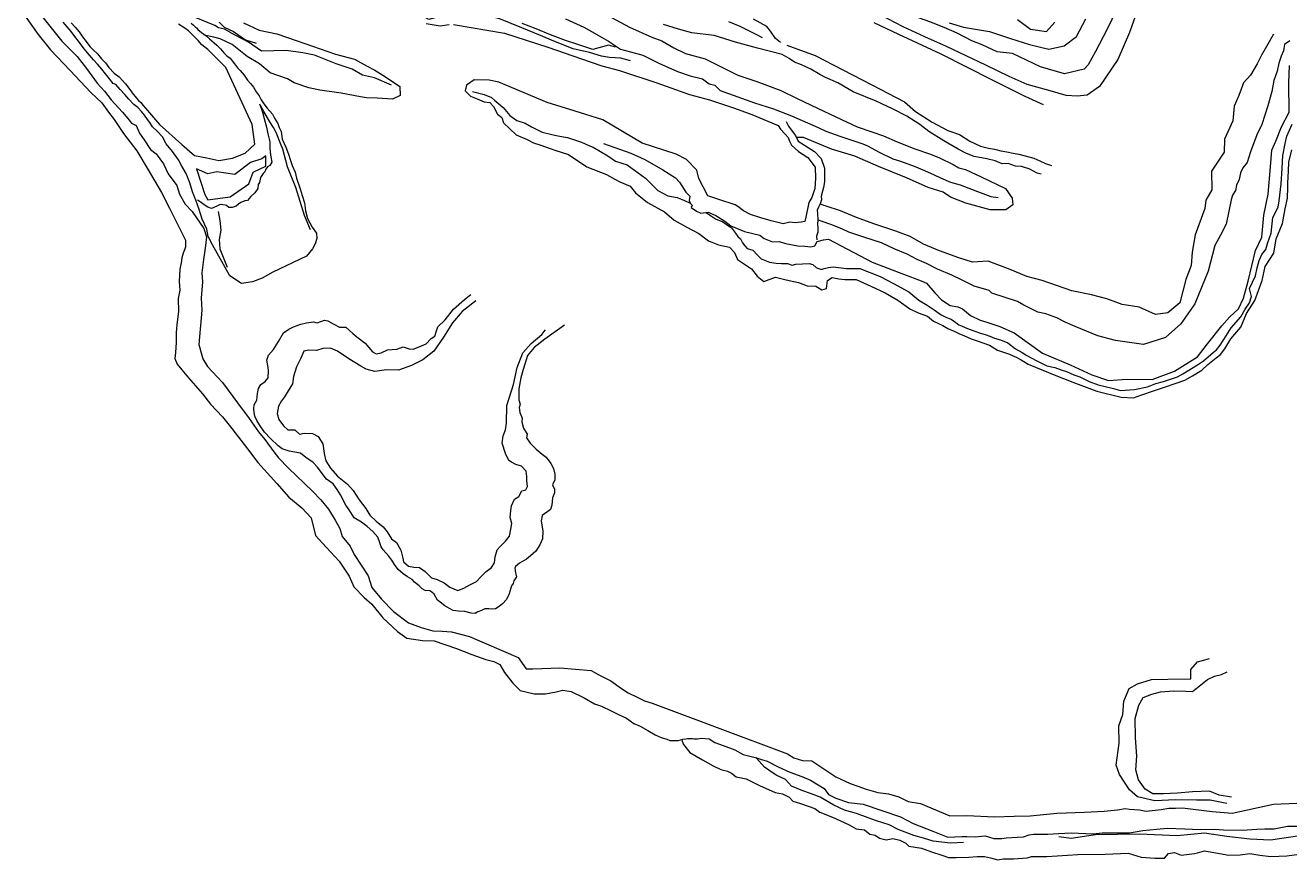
# Model space of a CAD drawing. Extents: x 73536 to 75854, y 478530 to 482386.
# Drawn here: x 74614 to 75274, y 481080 to 481516 of the extents above; entities that cross this region are included whole.
import ezdxf

# ---------------------------------------------------------------- set-up
doc = ezdxf.new("R2010")
doc.units = 0

msp = doc.modelspace()

# ---------------------------------------------------------------- linework, layer by layer
at = {"layer": 'TOPO_250913', "color": 30}
for points in [[(75202.882, 481568.003, 1687.671), (75197.958, 481559.261, 1687.235), (75193.184, 481543.402, 1686.644), (75188.459, 481533.987, 1686.311), (75185.502, 481528.111, 1686.122), (75180.93, 481518.562, 1685.935), (75178.459, 481513.19, 1685.643), (75172.498, 481501.927, 1686.078), (75168.735, 481494.957, 1686.125), (75166.556, 481492.796, 1685.932), (75156.266, 481490.259, 1685.86), (75143.84, 481493.977, 1685.232), (75129.211, 481500.87, 1685.754), (75121.184, 481501.805, 1687.078), (75113.35, 481505.422, 1686.624), (75108.035, 481507.579, 1686.531), (75100.279, 481511.528, 1686.514), (75093.473, 481514.46, 1686.903), (75086.08, 481517.404, 1687.037), (75080.7, 481519.374, 1687.176), (75076.396, 481521.171, 1687.198), (75069.151, 481524.18, 1687.168), (75064.263, 481525.367, 1687.399)], [(75209.533, 481565.579, 1698.713), (75205.267, 481552.092, 1699.441), (75203.264, 481544.856, 1699.836), (75197.993, 481532.072, 1699.557), (75194.2, 481523.231, 1699.39), (75190.239, 481511.932, 1700.225), (75184.066, 481497.729, 1699.482), (75174.656, 481483.756, 1700.128), (75168.069, 481479.22, 1699.967), (75162.931, 481478.683, 1700.161), (75157.24, 481479.033, 1700.174), (75148.775, 481481.506, 1700.482), (75136.872, 481484.798, 1698.538), (75127.463, 481488.956, 1697.875), (75115.313, 481494.807, 1696.1), (75105.025, 481499.723, 1695.252), (75094.738, 481504.638, 1694.201), (75083.538, 481509.629, 1692.742), (75072.196, 481514.827, 1692.402), (75060.119, 481521.083, 1691.214), (75049.422, 481527.436, 1690.904), (75041.199, 481532.253, 1690.029), (75026.82, 481539.201, 1689.066), (75017.255, 481544.107, 1688.339)], [(74929.958, 481497.029, 1721.608), (74924.88, 481498.55, 1721.409), (74918.91, 481498.897, 1722.413), (74914.748, 481499.451, 1722.683), (74908.589, 481501.469, 1723.871), (74900.103, 481503.277, 1724.79), (74890.726, 481507.053, 1725.913), (74882.145, 481510.619, 1726.839), (74873.254, 481514.253, 1727.976), (74862.144, 481518.795, 1729.171), (74849.609, 481522.496, 1730.671), (74841.506, 481523.821, 1731.613), (74837.793, 481523.38, 1732.951), (74831.199, 481520.296, 1733.087), (74824.706, 481518.62, 1733.694), (74819.585, 481521.463, 1734.595), (74815.044, 481525.208, 1734.581), (74811.466, 481527.891, 1734.94)], [(74614.225, 481520.356, 1738.621), (74620.873, 481510.81, 1739.654), (74627.407, 481502.742, 1739.074), (74637.626, 481492.042, 1738.844), (74648.35, 481480.593, 1738.389), (74654.151, 481475.23, 1738.458), (74657.694, 481470.394, 1738.517), (74660.554, 481466.513, 1738.938), (74665.493, 481459.121, 1739.62), (74672.459, 481450.16, 1740.35), (74678.319, 481440.218, 1740.12), (74685.349, 481428.36, 1740.381), (74689.491, 481420.171, 1740.191), (74697.141, 481404.971, 1740.492), (74697.719, 481403.519, 1740.269), (74697.817, 481400.146, 1740.179), (74697.267, 481398.516, 1740.372), (74696.653, 481396.777, 1740.339), (74695.878, 481394.269, 1740.14), (74695.481, 481391.813, 1739.971), (74694.853, 481388.499, 1740.074), (74694.514, 481382.036, 1739.423), (74694.789, 481377.557, 1739.585), (74694.015, 481373.043, 1739.933), (74694.121, 481366.351, 1739.848), (74693.28, 481359.505, 1739.859), (74692.897, 481355.167, 1739.7), (74692.97, 481350.189, 1739.226), (74692.627, 481345.023, 1738.997), (74692.286, 481341.906, 1739.235), (74693.485, 481338.902, 1738.819), (74695.857, 481335.938, 1739.163), (74699.415, 481331.746, 1739.365), (74702.954, 481327.6, 1739.473), (74706.724, 481323.341, 1739.545), (74710.921, 481318.071, 1739.793), (74717.021, 481311.335, 1740.077), (74721.912, 481305.299, 1739.666), (74730.107, 481294.797, 1740.45), (74735.513, 481287.609, 1740.173), (74745.523, 481276.637, 1740.584), (74751.622, 481269.496, 1740.779), (74758.399, 481264.012, 1741.195), (74763.397, 481258.672, 1740.824), (74765.553, 481249.455, 1741.86), (74771.102, 481243.415, 1741.889), (74778.04, 481236.177, 1742.169), (74783.203, 481228.242, 1742.247), (74785.545, 481222.749, 1742.645), (74791.008, 481217.1, 1742.233), (74795.018, 481213.666, 1741.62), (74800.736, 481206.557, 1741.631), (74808.313, 481199.431, 1742.405), (74813.256, 481195.961, 1743.34), (74821.406, 481194.81, 1743.75), (74827.562, 481194.537, 1743.263), (74839.159, 481190.589, 1744.558), (74847.189, 481187.483, 1744.388), (74854.39, 481184.886, 1744.096), (74858.642, 481183.836, 1744.338), (74861.69, 481182.273, 1744.685), (74864.244, 481178.073, 1745.341), (74868.569, 481172.53, 1745.056), (74872.44, 481168.712, 1744.62), (74879.654, 481166.975, 1744.712), (74885.537, 481166.951, 1745.174), (74891.143, 481167.983, 1745.797), (74894.625, 481168.873, 1746.196), (74899.002, 481168.236, 1745.991), (74905.701, 481164.869, 1745.819), (74911.222, 481161.784, 1746.026), (74914.741, 481160.446, 1746.123), (74919.831, 481158.083, 1746.26), (74923.649, 481156.244, 1746.118), (74927.864, 481154.235, 1746.447), (74931.597, 481151.494, 1746.628), (74934.961, 481150.075, 1746.627), (74939.043, 481147.782, 1746.822), (74942.856, 481145.508, 1746.834), (74945.969, 481144.239, 1747.102), (74948.922, 481143.364, 1747.18), (74950.516, 481142.678, 1747.807), (74952.42, 481142.533, 1747.39), (74954.785, 481142.62, 1746.968), (74957.219, 481143.265, 1747.344), (74958.858, 481143.49, 1746.882), (74959.63, 481143.684, 1745.993), (74961.092, 481143.558, 1745.452), (74962.209, 481143.592, 1744.855), (74963.219, 481143.393, 1744.523), (74964.897, 481143.45, 1744.369), (74966.987, 481143.775, 1743.446), (74970.938, 481143.409, 1742.929), (74973.904, 481141.485, 1743.381), (74978.198, 481140.049, 1742.923), (74984.307, 481137.773, 1743.169), (74988.634, 481135.219, 1742.468), (74995.617, 481133.64, 1742.63), (74998.191, 481132.702, 1742.988), (75001.149, 481131.873, 1743.313), (75007.009, 481128.8, 1743.403), (75012.99, 481126.033, 1743.711), (75019.263, 481123.742, 1743.737), (75023.863, 481121.866, 1744.008), (75030.981, 481117.611, 1744.479), (75033.296, 481114.382, 1744.464), (75037.094, 481112.548, 1744.448), (75043.699, 481110.34, 1744.422), (75051.25, 481109.355, 1744.393), (75070.692, 481102.864, 1744.315), (75077.461, 481099.295, 1744.285), (75087.692, 481095.364, 1744.244), (75095.545, 481092.151, 1744.211), (75102.792, 481092.464, 1743.833), (75105.38, 481092.533, 1744.652), (75109.78, 481092.433, 1744.532), (75114.98, 481092.833, 1744.391), (75119.432, 481091.568, 1744.265), (75123.629, 481091.404, 1744.492), (75125.98, 481091.833, 1744.419), (75131.68, 481092.133, 1744.247), (75134.904, 481092.409, 1744.368), (75137.88, 481093.333, 1744.554), (75140.152, 481093.674, 1744.78), (75147.548, 481093.832, 1744.399), (75153.18, 481094.033, 1744.612), (75159.88, 481094.433, 1744.855), (75171.28, 481093.933, 1745.059), (75175.941, 481094.494, 1745.098), (75185.161, 481094.428, 1745.261), (75190.259, 481094.5, 1744.798), (75197.163, 481095.692, 1745.234), (75204.439, 481096.28, 1745.143), (75209.83, 481096.956, 1745.343), (75219.096, 481096.56, 1745.631), (75227.087, 481096.215, 1745.594), (75234.688, 481096.421, 1745.885), (75239.341, 481096.009, 1745.462), (75248.928, 481095.883, 1745.958), (75256.605, 481096.324, 1745.665), (75260.908, 481096.501, 1745.661), (75265.61, 481096.531, 1745.712), (75272.68, 481097.964, 1744.667), (75279.38, 481097.864, 1745.837)], [(74622.852, 481520.434, 1730.703), (74633.307, 481507.303, 1730.876), (74641.287, 481499.423, 1730.666), (74646.102, 481493.025, 1730.337), (74651.74, 481485.5, 1730.588), (74655.586, 481481.223, 1730.774), (74659.085, 481476.673, 1730.837), (74664.966, 481470.368, 1730.873), (74667.747, 481467.019, 1730.767), (74669.713, 481464.563, 1730.634), (74672.082, 481463.351, 1730.525), (74673.866, 481459.399, 1730.55), (74676.254, 481455.91, 1730.595), (74679.513, 481450.821, 1730.644), (74682.496, 481448.642, 1730.681), (74686.407, 481443.335, 1730.869), (74688.755, 481438.182, 1730.659), (74693.214, 481432.131, 1730.745), (74694.72, 481427.573, 1730.876), (74697.539, 481422.25, 1730.538), (74701.336, 481418.477, 1730.354), (74707.371, 481409.668, 1729.474), (74708.693, 481405.333, 1729.399), (74708.028, 481399.353, 1729.481), (74707.226, 481393.386, 1729.082), (74706.241, 481386.584, 1728.944), (74706.646, 481381.902, 1728.793), (74705.988, 481373.284, 1728.857), (74706.398, 481367.128, 1728.902), (74704.757, 481349.07, 1729.035), (74706.809, 481341.682, 1729.092), (74709.271, 481337.578, 1729.127), (74717.069, 481329.37, 1729.21), (74724.866, 481318.699, 1729.308), (74730.981, 481310.475, 1728.776), (74735.86, 481303.555, 1728.929), (74739.202, 481299.649, 1729.31), (74743.908, 481293.075, 1729.155), (74746.226, 481290.006, 1729.073), (74751.513, 481284.72, 1729.207), (74764.1, 481272.558, 1729.351), (74768.461, 481268.144, 1729.095), (74772.354, 481263.237, 1728.719), (74775.844, 481257.559, 1728.655), (74778.267, 481253.131, 1728.666), (74779.544, 481248.913, 1728.831), (74783.663, 481243.98, 1728.782), (74785.747, 481239.528, 1728.712), (74793.123, 481228.544, 1729.257), (74795.014, 481222.406, 1729.819), (74800.063, 481216.316, 1730.406), (74806.359, 481209.825, 1730.763), (74814.133, 481204.049, 1730.297), (74820.691, 481201.518, 1730.442), (74826.789, 481199.716, 1730.781), (74831.613, 481199.562, 1730.596), (74836.574, 481199.346, 1729.819), (74845.941, 481196.846, 1728.862), (74871.388, 481185.86, 1729.103), (74875.555, 481180.042, 1728.949), (74878.989, 481179.944, 1729.208), (74893.097, 481180.575, 1729.685), (74909.386, 481179.07, 1729.533), (74913.383, 481176.821, 1729.761), (74919.687, 481173.749, 1730.013), (74925.167, 481169.769, 1729.486), (74928.786, 481167.376, 1729.666), (74933.324, 481165.258, 1729.526), (74937.18, 481163.257, 1729.731), (74941.15, 481162.059, 1729.924), (75011.813, 481135.715, 1730.277), (75015.138, 481133.613, 1730.477), (75019.703, 481132.245, 1730.163), (75024.529, 481132.029, 1730.129), (75037.105, 481123.577, 1730.525), (75044.581, 481120.226, 1730.608), (75048.571, 481118.825, 1730.713), (75052.9, 481117.272, 1730.549), (75058.983, 481115.54, 1730.435), (75064.522, 481114.786, 1730.135), (75069.832, 481113.282, 1730.137), (75074.712, 481110.733, 1730.492), (75081.181, 481109.777, 1731.368), (75096.492, 481103.364, 1730.759), (75105.392, 481103.564, 1730.809), (75119.792, 481102.764, 1730.89), (75130.011, 481103.212, 1731.108), (75138.439, 481103.363, 1731.248), (75152.363, 481104.747, 1731.45), (75166.691, 481105.154, 1731.508), (75176.974, 481105.767, 1731.585), (75183.899, 481106.414, 1731.541), (75187.955, 481107.072, 1731.417), (75190.269, 481106.728, 1731.508), (75195.387, 481106.437, 1731.51), (75198.841, 481105.706, 1731.643), (75206.784, 481106.673, 1731.372), (75210.825, 481107.284, 1731.523), (75214.187, 481107.372, 1731.461), (75217.953, 481107.438, 1731.681), (75233.277, 481105.526, 1731.673), (75243.841, 481104.616, 1731.731), (75265.381, 481109.31, 1731.23), (75277.581, 481109.889, 1732.121)], [(74700.711, 481516.681, 1731.005), (74701.906, 481515.608, 1731.248), (74702.993, 481514.641, 1731.316), (74703.507, 481514.248, 1731.483), (74704.159, 481513.394, 1731.44), (74706.108, 481511.887, 1731.168), (74708.53, 481510.191, 1731.144), (74710.384, 481508.599, 1731.046), (74712.679, 481506.507, 1730.691), (74714.166, 481505.177, 1730.599), (74716.129, 481503.276, 1730.531), (74717.83, 481501.297, 1730.534), (74719.436, 481499.777, 1730.36), (74721.051, 481498.506, 1730.36), (74722.096, 481497.033, 1730.205), (74723.41, 481495.51, 1730.09), (74724.894, 481493.428, 1729.729), (74726.328, 481491.966, 1729.871), (74728.38, 481489.536, 1729.633), (74730.215, 481487.069, 1729.49), (74731.712, 481485.242, 1729.317), (74733.306, 481483.295, 1729.379), (74734.579, 481480.966, 1729.446), (74736.162, 481478.895, 1729.359), (74737.25, 481476.699, 1729.183), (74738.586, 481474.713, 1729.313), (74740.328, 481472.434, 1729.441), (74741.868, 481470.762, 1729.623), (74743.154, 481469.276, 1729.934), (74744.248, 481467.096, 1730.1), (74745.893, 481464.465, 1730.069), (74746.674, 481462.314, 1729.775), (74747.779, 481460.304, 1729.822), (74748.286, 481456.271, 1729.948), (74750.053, 481452.044, 1729.737), (74751.466, 481448.483, 1729.752), (74752.54, 481445.044, 1729.824), (74753.523, 481442.513, 1729.96), (74755.006, 481438.966, 1730.135), (74755.656, 481435.943, 1729.936), (74757.537, 481430.4, 1729.492), (74758.651, 481426.917, 1729.797), (74759.824, 481422.949, 1729.883), (74760.459, 481418.791, 1730.039), (74761.386, 481414.888, 1730.29), (74763.869, 481410.383, 1729.672), (74766.165, 481407.212, 1729.977), (74766.262, 481404.478, 1729.81), (74765.425, 481401.642, 1729.812), (74764.008, 481399.018, 1730.242), (74760.997, 481395.137, 1730.197), (74743.308, 481386.833, 1729.525), (74737.841, 481383.817, 1729.036), (74732.683, 481381.848, 1729.564), (74727.058, 481381.031, 1729.264), (74720.941, 481384.947, 1729.244), (74711.827, 481401.198, 1729.841), (74709.7, 481405.44, 1730.103), (74708.846, 481409.258, 1729.618), (74706.434, 481414.557, 1729.846), (74704.906, 481419.488, 1729.654), (74703.223, 481424.48, 1729.802), (74701.447, 481428.686, 1730.519), (74700.097, 481433.461, 1730.291), (74698.213, 481438.309, 1730.206), (74695.957, 481442.213, 1730.408), (74694.071, 481445.395, 1730.317), (74690.957, 481449.856, 1730.396), (74687.647, 481453.764, 1730.368), (74685.813, 481457.489, 1730.609), (74683.013, 481460.336, 1730.756), (74680.563, 481462.737, 1731.082), (74679.186, 481464.86, 1730.826), (74678.06, 481466.507, 1730.44), (74676.373, 481468.753, 1730.387), (74674.886, 481470.734, 1730.453), (74672.954, 481472.705, 1730.252), (74670.835, 481474.329, 1730.396), (74668.317, 481477.09, 1730.529), (74666.158, 481479.565, 1730.408), (74663.716, 481482.215, 1730.523), (74661.403, 481484.758, 1730.422), (74660.031, 481485.312, 1730.295), (74660.031, 481485.312, 1730.295), (74658.171, 481487.687, 1730.312), (74656.112, 481490.246, 1730.282), (74654.068, 481492.809, 1730.293), (74651.947, 481495.269, 1730.287), (74649.746, 481497.637, 1730.323), (74647.799, 481499.989, 1730.326), (74645.867, 481502.353, 1730.424), (74643.887, 481504.819, 1730.406), (74641.976, 481507.292, 1730.383), (74640.083, 481509.751, 1730.339), (74638.123, 481512.371, 1730.303), (74636.008, 481514.859, 1730.291), (74633.932, 481517.249, 1730.291)], [(74638.091, 481516.863, 1728.955), (74640.185, 481514.636, 1728.551), (74642.329, 481512.238, 1728.479), (74643.989, 481509.68, 1728.232), (74645.907, 481507.152, 1728.02), (74647.926, 481504.589, 1727.829), (74649.702, 481502.82, 1727.62), (74651.945, 481500.722, 1727.282), (74653.946, 481498.101, 1726.93), (74656.007, 481495.982, 1726.571), (74657.827, 481493.554, 1726.166), (74660.645, 481490.656, 1725.729), (74663.16, 481488.708, 1725.515), (74666.501, 481485.107, 1724.97), (74668.726, 481482.123, 1724.711), (74670.506, 481479.746, 1724.464), (74673.243, 481476.4, 1723.812), (74674.46, 481475.354, 1723.659), (74675.8, 481473.842, 1723.469), (74677.015, 481472.42, 1723.343), (74684.212, 481463.819, 1722.325), (74695.938, 481453.421, 1720.902), (74702.575, 481447.669, 1720.105), (74708.99, 481446.563, 1719.514), (74715.146, 481445.125, 1718.94), (74722.264, 481446.342, 1719.003), (74728.901, 481448.996, 1719.065), (74734.019, 481453.584, 1719.125), (74732.616, 481463.914, 1719.324), (74718.78, 481493.662, 1723.224), (74716.587, 481495.926, 1723.392), (74714.483, 481497.976, 1723.575), (74712.392, 481500.124, 1723.843), (74709.366, 481502.998, 1724.164), (74706.401, 481505.364, 1724.337), (74704.347, 481507.752, 1724.426), (74701.727, 481510.328, 1724.743), (74699.368, 481512.653, 1725.194), (74697.385, 481514.08, 1725.418), (74694.124, 481516.199, 1725.822)], [(74805.178, 481484.457, 1735.44), (74796.377, 481488.157, 1736.452), (74790.178, 481489.557, 1736.715), (74784.678, 481492.757, 1738.257), (74776.474, 481495.537, 1738.572), (74765.041, 481500.037, 1740.626), (74758.941, 481501.237, 1741.309), (74750.241, 481502.537, 1742.865), (74737.488, 481502.113, 1743.781), (74730.616, 481506.747, 1743.334), (74723.291, 481510.642, 1743.283), (74718.068, 481513.515, 1743.546), (74715.003, 481514.349, 1743.375), (74713.131, 481515.58, 1742.758), (74702.441, 481519.846, 1742.383)], [(74715.302, 481517.26, 1743.623), (74717.909, 481514.576, 1744.033), (74722.814, 481512.366, 1743.589), (74729.082, 481508.003, 1743.937), (74734.599, 481506.323, 1743.877)], [(74728.095, 481516.841, 1740.189), (74736.287, 481513.017, 1739.452), (74745.471, 481511.203, 1738.792), (74756.08, 481507.447, 1737.917), (74776.099, 481500.555, 1736.236), (74785.994, 481498.037, 1734.984), (74792.544, 481494.331, 1734.552), (74796.596, 481492.132, 1734.338), (74802.163, 481488.726, 1733.405), (74809.66, 481483.688, 1732.564)], [(74823.313, 481516.588, 1731.486), (74830.646, 481515.365, 1730.451), (74835.29, 481516.002, 1730.104)], [(74837.555, 481516.033, 1729.903), (74864.233, 481511.559, 1727.42), (74886.738, 481504.138, 1725.391), (74904.419, 481498.069, 1723.154), (74915.055, 481494.559, 1722.006), (74924.194, 481491.963, 1721.05), (74943.585, 481485.667, 1719.522), (74960.621, 481479.486, 1717.881), (74971.054, 481476.706, 1716.843), (74984.246, 481472.433, 1715.411), (74993.272, 481469.112, 1714.184), (75001.516, 481465.68, 1713.043), (75006.94, 481463.278, 1713.098), (75008.251, 481461.444, 1713.107), (75010.662, 481458.773, 1713.625), (75012.103, 481457.105, 1713.712), (75012.872, 481455.241, 1713.648), (75013.893, 481453.147, 1713.673), (75017.566, 481449.837, 1713.694), (75022.447, 481446.654, 1713.719), (75026.266, 481441.561, 1713.746), (75026.474, 481435.862, 1713.771), (75026.011, 481430.474, 1713.74), (75024.562, 481425.865, 1713.568), (75022.878, 481423.181, 1713.515), (75021.465, 481415.54, 1713.886), (75020.823, 481413.348, 1713.716), (75018.909, 481412.978, 1713.802), (75015.879, 481412.651, 1713.878), (75013.063, 481412.904, 1713.993), (75009.5, 481412.091, 1714.049), (75003.386, 481413.578, 1714.145), (74997.932, 481415.231, 1714.233), (74992.478, 481416.883, 1714.32), (74988.842, 481418.866, 1714.383), (74985.975, 481421.079, 1714.439), (74984.586, 481422.057, 1714.426), (74976.012, 481424.738, 1715.01), (74970.311, 481426.594, 1715.399), (74967.792, 481431.368, 1715.75), (74965.538, 481435.743, 1716.07), (74964.609, 481440.119, 1716.361), (74959.173, 481445.687, 1716.867), (74953.702, 481448.416, 1717.264), (74935.952, 481454.104, 1719.004), (74915.553, 481466.308, 1722.436), (74901.111, 481470.814, 1723.391), (74886.425, 481475.303, 1724.863), (74861.274, 481485.92, 1727.299), (74856.235, 481486.982, 1728.074), (74848.404, 481487.152, 1729.34), (74844.318, 481484.428, 1730.117), (74843.649, 481481.43, 1730.35)], [(74922.099, 481504.207, 1722.237), (74918.525, 481505.289, 1723.299), (74910.28, 481502.968, 1722.596), (74902.407, 481505.545, 1723.723), (74896.065, 481507.692, 1725.153), (74888.208, 481510.559, 1725.368), (74880.672, 481513.724, 1726.172), (74873.482, 481516.547, 1727.011)], [(74896.028, 481518.929, 1716.281), (74905.534, 481514.663, 1715.934), (74913.633, 481510.063, 1716.907), (74918.434, 481507.363, 1718.505), (74924.701, 481503.13, 1720.485), (74929.934, 481501.863, 1720.325), (74936.434, 481499.963, 1720.165), (74944.706, 481495.89, 1719.501), (74954.434, 481491.563, 1719.551), (74961.139, 481489.275, 1719.583), (74967.434, 481487.663, 1718.989), (74970.881, 481485.031, 1718.509), (74973.934, 481484.363, 1717.93), (74976.72, 481481.557, 1716.927), (74994.698, 481475.241, 1714.535), (75004.549, 481472.001, 1712.948), (75013.939, 481468.358, 1712.112), (75027.84, 481462.358, 1710.694), (75031.797, 481460.371, 1710.16), (75039.197, 481457.871, 1708.839), (75047.397, 481454.971, 1708.11), (75051.198, 481453.849, 1708.048), (75053.584, 481452.798, 1707.628), (75059.565, 481449.446, 1707.566), (75066.825, 481445.903, 1707.375), (75070.732, 481444.765, 1706.764), (75077.911, 481442.126, 1705.941), (75083.238, 481439.896, 1705.771), (75088.356, 481437.561, 1705.468), (75091.597, 481435.98, 1705.04), (75096.933, 481433.833, 1704.999), (75101.845, 481432.442, 1704.639), (75111.025, 481429.02, 1704.118), (75117.887, 481426.306, 1703.759), (75121.739, 481425.751, 1703.412)], [(74919.934, 481519.663, 1700.292), (74929.434, 481514.563, 1700.349), (74940.975, 481509.481, 1700.384), (74946.19, 481507.599, 1700.007), (74952.492, 481503.891, 1700.003), (74958.679, 481500.92, 1700.81), (74968.814, 481498.171, 1700.601), (74977.211, 481494.037, 1700.769), (74985.86, 481489.577, 1700.884), (74995.833, 481486.259, 1699.789), (75008.333, 481481.559, 1699.626), (75016.833, 481477.459, 1699.449), (75027.534, 481472.359, 1699.202), (75037.034, 481467.859, 1699.112), (75048.108, 481462.706, 1699.134), (75056.316, 481459.937, 1699.399), (75061.875, 481457.898, 1699.119), (75068.99, 481454.752, 1699.418), (75078.296, 481451.262, 1699.493), (75086.429, 481448.396, 1699.155), (75091.182, 481446.516, 1699.108), (75098.331, 481443.054, 1699.495), (75101.194, 481441.31, 1699.584), (75104.623, 481440.396, 1699.357), (75112.91, 481436.63, 1699.45), (75125.467, 481430.437, 1700.017), (75129.044, 481425.399, 1700.36), (75129.323, 481421.905, 1700.506), (75125.787, 481419.409, 1700.959), (75117.565, 481419.307, 1701.428), (75104.783, 481422.822, 1702.18), (75096.785, 481425.934, 1702.841), (75093.098, 481428.614, 1703.249), (75085.196, 481431.078, 1703.963), (75073.92, 481436.113, 1705.035), (75059.291, 481441.998, 1706.753), (75046.951, 481447.28, 1708.179), (75034.753, 481451.003, 1709.371), (75020.124, 481457.099, 1711.16), (75016.446, 481457.102, 1712.33)], [(75144.152, 481437.919, 1702.856), (75142.04, 481438.544, 1702.748), (75138.24, 481440.544, 1702.057), (75133.94, 481442.044, 1701.303), (75130.84, 481442.144, 1701.36), (75126.893, 481443.475, 1701.235), (75123.74, 481443.344, 1700.996), (75120.24, 481444.844, 1701.082), (75115.739, 481445.929, 1700.483), (75109.147, 481447.143, 1699.936), (75105.24, 481448.744, 1699.791), (75100.94, 481451.044, 1699.358), (75093.44, 481455.444, 1699.767), (75085.54, 481460.144, 1699.83), (75080.84, 481463.944, 1699.872), (75074.14, 481468.244, 1699.927), (75066.54, 481472.044, 1699.986), (75058.14, 481476.044, 1700.05), (75046.013, 481480.853, 1698.963), (75038.007, 481485.647, 1698.915), (75031.568, 481488.405, 1698.633), (75028.684, 481490.004, 1699.203), (75024.061, 481492.699, 1699.515), (75019.068, 481495.079, 1699.732), (75015.474, 481496.474, 1699.471), (75012.62, 481498.335, 1699.804), (75009.07, 481500.377, 1700.498), (74996.213, 481503.604, 1699.177), (74984.688, 481506.846, 1698.883), (74973.513, 481510.244, 1699.457), (74961.913, 481511.715, 1700.309), (74955.036, 481513.638, 1700.36), (74947.177, 481516.032, 1700.398)], [(74998.846, 481509.16, 1689.134), (74995.546, 481510.86, 1688.661), (74991.046, 481513.16, 1688.041), (74987.146, 481514.96, 1687.455), (74981.247, 481517.36, 1687.382)], [(75008.239, 481506.592, 1688.076), (75005.628, 481508.686, 1687.963), (75002.914, 481512.565, 1687.871), (75001.033, 481515.07, 1687.443), (74994.01, 481518.738, 1686.748)], [(75056.948, 481517.06, 1689.609), (75069.647, 481511.05, 1691.082), (75091.787, 481500.775, 1693.312), (75118.674, 481487.106, 1696.084), (75135.7, 481478.593, 1698.059), (75145.264, 481474.297, 1699.219)], [(75096.225, 481516.84, 1686.109), (75103.674, 481514.675, 1685.704), (75117.214, 481512.401, 1686.292), (75128.1, 481508.816, 1685.846), (75138.105, 481505.628, 1685.271), (75148.131, 481503.154, 1683.802), (75156.158, 481504.9, 1684.85), (75162.655, 481509.831, 1685.437), (75167.449, 481518.989, 1685.468)], [(75131.863, 481518.565, 1670.718), (75138.644, 481513.672, 1671.786), (75146.903, 481512.33, 1671.362), (75151.282, 481517.269, 1670.755)], [(74809.66, 481483.688, 1732.564), (74809.863, 481479.023, 1731.831), (74805.708, 481477.032, 1731.647), (74797.742, 481477.558, 1730.682), (74792.202, 481477.844, 1730.553), (74789.078, 481478.357, 1729.569), (74779.078, 481480.257, 1729.403), (74767.937, 481481.822, 1729.56), (74762.192, 481483.042, 1729.268), (74754.529, 481485.599, 1729.187), (74750.976, 481487.644, 1729.27), (74741.942, 481490.85, 1729.631), (74736.463, 481495.443, 1729.749), (74729.956, 481499.382, 1730.075), (74722.196, 481505.593, 1730.548), (74715.925, 481508.507, 1730.667), (74712.616, 481509.445, 1730.845), (74708.333, 481510.302, 1730.948)], [(75273.907, 481507.489, 1712.572), (75271.017, 481505.673, 1713.365), (75270.814, 481503.532, 1715.228), (75270.538, 481502.25, 1717.395), (75269.291, 481499.536, 1718.985), (75268.101, 481495.917, 1719.821), (75267.305, 481491.693, 1719.855), (75265.484, 481486.899, 1717.05), (75264.539, 481481.069, 1715.798), (75262.426, 481473.599, 1716.317), (75259.238, 481463.794, 1716.62), (75256.65, 481458.414, 1717.499), (75253.318, 481449.634, 1716.247), (75251.579, 481444.008, 1715.72), (75249.311, 481441.278, 1715.98), (75248.111, 481438.678, 1715.99), (75247.411, 481435.178, 1715.975), (75246.111, 481432.178, 1716.183), (75245.45, 481429.417, 1716.042), (75244.011, 481427.078, 1715.825), (75243.245, 481424.592, 1715.71), (75240.705, 481411.983, 1715.716), (75237.645, 481406.092, 1715.718), (75234.788, 481400.83, 1715.721), (75231.188, 481387.33, 1715.833), (75224.388, 481370.43, 1715.96), (75217.088, 481359.93, 1715.684), (75208.988, 481352.83, 1715.676), (75197.512, 481349.15, 1716.2), (75182.936, 481351.307, 1716.152), (75173.661, 481353.604, 1716.321), (75161.975, 481358.463, 1716.522), (75156.606, 481360.742, 1716.489), (75152.239, 481363.048, 1712.907), (75146.539, 481365.148, 1716.211), (75142.439, 481365.948, 1716.183), (75135.094, 481369.7, 1715.596), (75131.739, 481371.548, 1715.635), (75118.332, 481375.856, 1715.528), (75116.953, 481377.313, 1714.553), (75109.242, 481379.5, 1715.746), (75102.969, 481382.75, 1715.328), (75097.477, 481385.219, 1715.67), (75090.094, 481388.344, 1715.91), (75084.297, 481391.438, 1715.705), (75079.427, 481393.438, 1715.935), (75074.188, 481396.28, 1715.845), (75067.388, 481398.98, 1715.75), (75060.877, 481402.165, 1715.724), (75051.686, 481405.162, 1716.266), (75043.896, 481407.794, 1716.948), (75040.496, 481409.258, 1716.934), (75034.905, 481411.493, 1716.945), (75029.418, 481413.391, 1716.933), (75027.591, 481414.083, 1716.905)], [(75265.399, 481511, 1700.104), (75261.702, 481504.536, 1700.014), (75259.046, 481500.011, 1699.845), (75256.805, 481495.463, 1700.444), (75253.28, 481489.689, 1700.337), (75249.643, 481485.563, 1700.523), (75247.22, 481479.034, 1700.727), (75244.776, 481473.487, 1700.646), (75244.161, 481465.733, 1701.033), (75239.8, 481456.249, 1700.183), (75239.651, 481449.415, 1700.384), (75233.059, 481439.528, 1701.051), (75233.128, 481429.883, 1700.351), (75230.111, 481424.378, 1700.248), (75229.545, 481419.992, 1700.908), (75224.52, 481406.399, 1700.403), (75222.89, 481397.326, 1700.187), (75222.343, 481390.319, 1701.735), (75219.621, 481382.987, 1702.839), (75216.486, 481370.82, 1702.034), (75210.167, 481365.632, 1701.653), (75203.764, 481364.705, 1701.696), (75195.337, 481368.619, 1701.157), (75186.428, 481369.99, 1700.789), (75178.443, 481373.03, 1700.637), (75170.387, 481374.967, 1700.61), (75160.113, 481377.188, 1701.113), (75144.73, 481382.549, 1701.114), (75136.685, 481384.528, 1701.243), (75127.91, 481388.266, 1701.961), (75116.567, 481392.649, 1702.843), (75108.408, 481392.06, 1702.192), (75101.255, 481394.398, 1702.809), (75091.13, 481398.074, 1703.044), (75082.711, 481401.412, 1703.661), (75075.766, 481405.383, 1704.009), (75068.296, 481408.289, 1705.402), (75056.928, 481412.131, 1706.63), (75047.871, 481415.401, 1707.44), (75039.517, 481418.795, 1708.316), (75031.919, 481421.341, 1708.841), (75028.818, 481422.406, 1709.11)], [(75011.453, 481505.246, 1688.142), (75026.247, 481499.896, 1688.1), (75045.745, 481489.756, 1689.787), (75055.884, 481484.591, 1690.766), (75072.879, 481475.64, 1692.693), (75078.677, 481470.683, 1693.579), (75087.257, 481465.067, 1694.501), (75095.414, 481460.77, 1695.248), (75101.553, 481458.578, 1695.945), (75106.939, 481455.189, 1696.977), (75112.44, 481452.544, 1697.16), (75116.766, 481451.49, 1697.749), (75119.784, 481450.979, 1698.19), (75123.16, 481450.213, 1698.573), (75126.203, 481449.639, 1698.923), (75129.552, 481449.011, 1699.299), (75132.487, 481448.332, 1699.531), (75135.887, 481447.472, 1699.634), (75140.3, 481446.253, 1699.771), (75143.372, 481444.964, 1699.789), (75146.433, 481443.533, 1699.759), (75149.505, 481442.538, 1699.813)], [(74915.907, 481453.915, 1729.488), (74930.076, 481448.898, 1730.119), (74937.409, 481445.565, 1730.747), (74946.806, 481440.193, 1730.666), (74953.476, 481436.072, 1730.487), (74955.447, 481433.76, 1730.063), (74958.722, 481428.592, 1729.11), (74960.808, 481426.44, 1729.773), (74960.461, 481424.17, 1729.477), (74961.076, 481422.783, 1729.393), (74962.069, 481421.764, 1729.242), (74961.664, 481420.547, 1728.278), (74964.365, 481418.655, 1727.113), (74966.646, 481417.642, 1726.709), (74970.363, 481418.147, 1726.565), (74974.432, 481416.457, 1725.638), (74979.206, 481413.547, 1725.483), (74982.198, 481411.073, 1725.731), (74989.375, 481408.028, 1725.39), (74997.483, 481406.219, 1725.748), (74999.615, 481404.39, 1725.489), (75004.004, 481402.641, 1726.864), (75007.499, 481402.888, 1726.454), (75010.773, 481401.809, 1726.367), (75017.292, 481400.647, 1727.619), (75020.917, 481400.372, 1727.775), (75024.005, 481400.049, 1728.721), (75026.164, 481400.549, 1729.443), (75027.388, 481402.851, 1729.517), (75030.68, 481403.703, 1729.403), (75033.133, 481404.095, 1729.728), (75055.92, 481392.158, 1730.036), (75072.416, 481385.843, 1730.065), (75081.633, 481382.313, 1729.807), (75084.264, 481381.1, 1729.468), (75088.664, 481376, 1729.419), (75092.164, 481372.5, 1729.821), (75096.686, 481369.422, 1729.801), (75100.664, 481368.7, 1729.226), (75103.064, 481367.7, 1730.059), (75107.234, 481364.33, 1729.987), (75112.268, 481361.792, 1729.7), (75115.864, 481360.8, 1729.891), (75122.647, 481358.508, 1730.149), (75130.012, 481355.137, 1731.394), (75144.832, 481344.61, 1731.546), (75159.33, 481338.516, 1733.148), (75170.539, 481333.237, 1732.742), (75179.214, 481330.434, 1733.137), (75188.797, 481330.991, 1734.448), (75202.06, 481330.928, 1735.678), (75213.784, 481335.215, 1732.514), (75225.717, 481342.641, 1731.715), (75230.98, 481349.471, 1731.559), (75238.365, 481358.907, 1731.413), (75242.394, 481363.411, 1732.071), (75247.116, 481367.761, 1730.607), (75249.683, 481373.237, 1730.768), (75252.174, 481382.25, 1730.944), (75256.046, 481398.08, 1731.979), (75259.346, 481405.077, 1731.161), (75260.33, 481416.661, 1731.376), (75262.48, 481427.536, 1729.563), (75263.708, 481441.783, 1730.637), (75264.492, 481450.526, 1731.622), (75266.563, 481455.262, 1731.855), (75269.591, 481462.588, 1731.794), (75273.595, 481470.392, 1730.456), (75273.401, 481485.387, 1731.774), (75273.639, 481494.639, 1728.149)], [(74843.649, 481481.43, 1730.35), (74846.48, 481478.586, 1730.292), (74849.89, 481477.194, 1730.257), (74853.681, 481475.686, 1730.124), (74856.514, 481475.419, 1730.258), (74858.516, 481473.209, 1730.111), (74860.623, 481469.206, 1730.04), (74862.783, 481467.518, 1730.061), (74863.638, 481464.82, 1730.562), (74870.319, 481458.548, 1729.811), (74876.072, 481456.004, 1730.069), (74879.409, 481454.278, 1730.218), (74883.241, 481453.043, 1730.284), (74890.403, 481450.539, 1730.376), (74897.618, 481448.213, 1730.562), (74907.143, 481441.884, 1730.785), (74917.357, 481437.855, 1731.119), (74921.703, 481435.382, 1730.994), (74924.318, 481434.05, 1730.993), (74929.813, 481431.772, 1730.914), (74932.58, 481428.269, 1731.072), (74938.869, 481423.214, 1730.9), (74947.653, 481418.307, 1731.635), (74952.795, 481413.999, 1731.604), (74959.286, 481410.278, 1731.466), (74965.649, 481407.002, 1731.258), (74970.575, 481403.188, 1731.447), (74975.839, 481401.113, 1730.979), (74981.607, 481399.957, 1731.176), (74984.13, 481397.083, 1731.331), (74985.725, 481393.415, 1731.123), (74992.981, 481388.574, 1730.608), (74996.012, 481384.8, 1729.999), (74999.441, 481381.929, 1729.676), (75005.648, 481384.175, 1729.519), (75011.193, 481382.817, 1729.545), (75017.509, 481381.487, 1729.688), (75022.167, 481379.808, 1729.913), (75026.632, 481379.567, 1730.173), (75029.661, 481377.612, 1730.426), (75032.207, 481378.311, 1730.051), (75032.732, 481382.554, 1730.203), (75035.128, 481384.083, 1730.156), (75038.624, 481383.317, 1730.369), (75041.675, 481383.06, 1730.614), (75047.61, 481383.111, 1730.589), (75055.244, 481379.503, 1730.489), (75062.69, 481376.09, 1730.63), (75069.445, 481372.214, 1730.895), (75075.64, 481367.721, 1731.571), (75080.027, 481365.695, 1731.483), (75084.918, 481363.926, 1731.602), (75088.059, 481361.382, 1731.622), (75090.622, 481360.114, 1731.696), (75092.878, 481359.082, 1731.772), (75095.486, 481357.412, 1731.838), (75098.782, 481356.094, 1731.942), (75101.159, 481354.947, 1731.948), (75104.228, 481353.736, 1732.019), (75107.687, 481352.057, 1732), (75110.795, 481351.114, 1731.967), (75117.136, 481348.854, 1731.912), (75121.343, 481346.26, 1732.062), (75127.675, 481344.083, 1732.005), (75131.443, 481342.427, 1731.963), (75133.744, 481341.144, 1731.852), (75137.36, 481338.917, 1731.872), (75141.245, 481337.253, 1732.003), (75150.869, 481333.309, 1732.397), (75160.679, 481329.41, 1732.417), (75173.124, 481324.826, 1732.929), (75185.835, 481321.662, 1733.017), (75192.313, 481321.349, 1732.986), (75196.081, 481322.723, 1733.048), (75203.281, 481325.223, 1733.261), (75208.48, 481326.823, 1733.509), (75214.581, 481328.922, 1733.569), (75219.081, 481330.522, 1733.353), (75223.181, 481332.823, 1733.334), (75227.881, 481335.723, 1733.526), (75231.146, 481338.653, 1733.802), (75235.48, 481342.223, 1733.887), (75237.781, 481343.922, 1733.959), (75239.98, 481346.823, 1733.989), (75243.081, 481352.022, 1733.904), (75248.381, 481358.123, 1733.582), (75251.306, 481365.296, 1733.53), (75255.529, 481372.15, 1733.456), (75259.473, 481382.586, 1733.354), (75260.957, 481389.772, 1733.287), (75265.536, 481396.797, 1733.21), (75266.662, 481404.243, 1733.141), (75269.977, 481412.225, 1733.062), (75271.357, 481419.965, 1733.946), (75272.625, 481425.409, 1733.946), (75272.831, 481431.218, 1734.108), (75272.87, 481433.501, 1733.954), (75273.117, 481439.526, 1733.961), (75273.312, 481444.176, 1733.966), (75274.942, 481450.676, 1733.615)], [(74847.47, 481481.152, 1731.509), (74853.631, 481479.487, 1731.699), (74857.338, 481477.987, 1731.553), (74859.047, 481476.645, 1731.529), (74863.543, 481472.704, 1732.285), (74866.98, 481468.586, 1732.597), (74870.573, 481465.915, 1732.698), (74875.011, 481464.516, 1732.61), (74878.207, 481462.748, 1732.84), (74880.71, 481461.449, 1733.013), (74883.827, 481459.835, 1733.209), (74888.157, 481458.867, 1733.22), (74892.076, 481457.997, 1733.231), (74897.059, 481457.012, 1733.244), (74901.161, 481455.704, 1733.255), (74904.375, 481454.744, 1733.263), (74908.199, 481453.007, 1733.274), (74910.498, 481451.976, 1733.28), (74918.082, 481447.53, 1733.303), (74922.05, 481444.744, 1733.315), (74928.248, 481442.879, 1733.332), (74937.84, 481435.85, 1733.362), (74944.204, 481429.537, 1733.385), (74949.437, 481426.714, 1733.4), (74954.199, 481425.784, 1733.413), (74958.144, 481424.229, 1733.424), (74961.046, 481422.85, 1733.432)], [(74736.464, 481474.6, 1725.05), (74737.239, 481472.452, 1724.876), (74737.932, 481470.277, 1725.024), (74738.779, 481466.956, 1725.19), (74740.102, 481462.511, 1725.16), (74740.762, 481458.934, 1725.19), (74741.764, 481454.879, 1724.86), (74741.744, 481451.73, 1725.107), (74741.987, 481449.459, 1725.075), (74742.296, 481447.047, 1725.288), (74742.75, 481444.231, 1725.39), (74741.754, 481442.486, 1725.024), (74740.52, 481441.79, 1725.019), (74739.742, 481440.616, 1725.105), (74739.241, 481439.11, 1725.345), (74738.269, 481438.25, 1725.81), (74736.853, 481436.194, 1725.51), (74736.378, 481433.679, 1725.155), (74735.619, 481432.524, 1725.431), (74735.453, 481430.414, 1726.143), (74734.015, 481428.214, 1725.766), (74731.929, 481426.373, 1725.283), (74730.065, 481424.245, 1724.713), (74728.796, 481424.137, 1724.487), (74726.586, 481423.141, 1724.369), (74725.462, 481422.368, 1724.366), (74724.206, 481421.242, 1724.058), (74722.182, 481420.656, 1723.717), (74720.477, 481420.642, 1723.496), (74719.119, 481421.666, 1723.729), (74718.453, 481421.86, 1723.567), (74717.298, 481422.028, 1723.418), (74715.953, 481422.183, 1723.589), (74714.415, 481421.501, 1723.727), (74712.589, 481420.561, 1724.024), (74711.37, 481420.088, 1724.963), (74709.416, 481420.833, 1725.581), (74707.519, 481422.016, 1725.835), (74705.422, 481423.616, 1726.424), (74704.005, 481424.412, 1726.474)], [(74762.97, 481408.914, 1729.146), (74759.895, 481416.457, 1728.506), (74755.438, 481431.042, 1727.28), (74751.018, 481441.852, 1726.067), (74748.523, 481450.943, 1725.34), (74747.278, 481454.023, 1725.309), (74745.099, 481459.754, 1725.252), (74743.742, 481462.238, 1725.226), (74741.785, 481465.268, 1725.193), (74738.736, 481470.707, 1725.135), (74736.978, 481473.827, 1725.102)], [(74969.378, 481418.014, 1733.457), (74971.736, 481416.397, 1733.464), (74974.31, 481414.623, 1733.472), (74978.069, 481413.033, 1733.482), (74981.056, 481411.011, 1733.492), (74982.572, 481410.019, 1733.496), (74984.771, 481407.234, 1733.505), (74985.901, 481405.484, 1733.511), (74987.259, 481404.261, 1733.515), (74988.41, 481402.213, 1733.521), (74989.517, 481400.513, 1733.526), (74990.781, 481399.258, 1733.531), (74993.758, 481398.312, 1733.539), (74996.187, 481395.693, 1733.548), (74998.141, 481393.812, 1733.555), (75002.356, 481392.148, 1733.567), (75005.888, 481391.628, 1733.576), (75008.775, 481391.434, 1733.583), (75011.83, 481391.455, 1733.591), (75014.202, 481390.521, 1733.598), (75016.158, 481391.044, 1733.603), (75023.11, 481391.307, 1733.621), (75024.98, 481390.842, 1733.626), (75026.76, 481389.257, 1733.632), (75027.557, 481388.977, 1733.634), (75028.969, 481388.475, 1733.638), (75030.005, 481388.444, 1733.64), (75030.978, 481388.693, 1733.643), (75033.26, 481389.368, 1733.649), (75035.6, 481389.568, 1733.655), (75042.576, 481388.804, 1733.673), (75049.517, 481388.834, 1733.691), (75060.105, 481384.518, 1733.72), (75067.179, 481380.936, 1733.74), (75075.113, 481376.582, 1733.763), (75080.35, 481372.275, 1733.781), (75084.749, 481369.595, 1733.794), (75088.342, 481367.186, 1733.805), (75092.071, 481364.539, 1733.817), (75094.832, 481363.197, 1733.824), (75097.208, 481362.315, 1733.831), (75099.557, 481360.534, 1733.838), (75101.157, 481359.48, 1733.843), (75103, 481358.731, 1733.848), (75105.755, 481357.506, 1733.856), (75108.987, 481356.344, 1733.865), (75113.092, 481354.833, 1733.876), (75114.947, 481354.376, 1733.881), (75117.443, 481353.434, 1733.888), (75119.857, 481352.483, 1733.895), (75122.925, 481351.591, 1733.903), (75126.841, 481349.988, 1733.914), (75130.784, 481346.869, 1733.926), (75134.171, 481344.984, 1733.936), (75136.702, 481343.363, 1733.944), (75141.513, 481340.73, 1733.999), (75147.175, 481338.037, 1734.078), (75151.209, 481337.069, 1734.522), (75154.538, 481335.967, 1734.524), (75157.327, 481335.031, 1734.525), (75161.108, 481333.313, 1734.553), (75164.311, 481332.216, 1734.697), (75169.219, 481329.762, 1735.048), (75173.869, 481328.081, 1735.033), (75177.504, 481327.221, 1734.988), (75181.942, 481326.109, 1734.806), (75185.577, 481325.11, 1734.886), (75192.781, 481325.623, 1735.006), (75199.654, 481327.109, 1735.178), (75203.98, 481328.823, 1735.062), (75207.943, 481329.799, 1735.332), (75215.221, 481332.263, 1735.343), (75218.081, 481333.922, 1735.487), (75225.71, 481338.451, 1735.544), (75228.881, 481340.623, 1735.616), (75233.798, 481344.993, 1735.661), (75235.581, 481346.422, 1735.729), (75237.48, 481348.823, 1735.71), (75240.646, 481353.699, 1735.603), (75243.232, 481357.843, 1735.521), (75248.237, 481363.567, 1735.557), (75250.569, 481367.517, 1735.762), (75252.781, 481370.922, 1735.942), (75253.881, 481374.225, 1736.097), (75252.884, 481378.423, 1734.635), (75254.436, 481381.693, 1734.489), (75256.012, 481384.945, 1734.37), (75256.888, 481389.095, 1734.38), (75257.81, 481392.981, 1734.536), (75259.287, 481396.134, 1734.884), (75261.435, 481398.702, 1735.081), (75262.306, 481402.361, 1734.891), (75264.168, 481407.198, 1735.034), (75265.03, 481415.412, 1735.132), (75267.716, 481420.772, 1736.089), (75268.365, 481424.149, 1735.92), (75269.343, 481433.012, 1736.308), (75269.836, 481440.993, 1736.118), (75270.155, 481447.705, 1736.857), (75271.474, 481453.937, 1736.485), (75272.331, 481457.768, 1736.218), (75275.027, 481464.099, 1737.219)], [(75011.065, 481465.523, 1715.783), (75012.293, 481462.948, 1715.896), (75013.813, 481461.036, 1715.578), (75015.929, 481458.089, 1715.85), (75017.476, 481455.135, 1715.925), (75020.749, 481453.02, 1715.987), (75025.842, 481449.837, 1716.083), (75029.45, 481446.23, 1716.164), (75031.147, 481441.137, 1716.249), (75031.205, 481434.031, 1716.363), (75030.613, 481430.937, 1716.194), (75030.083, 481429.076, 1716.199), (75029.373, 481426.449, 1715.977), (75029.504, 481424.579, 1716.183), (75028.851, 481422.474, 1716.212), (75028.028, 481420.775, 1716.533), (75027.346, 481419.142, 1717.18), (75027.504, 481417.538, 1718.472), (75027.595, 481413.954, 1720.013), (75027.412, 481411.985, 1721.971), (75027.689, 481409.895, 1724.323), (75027.607, 481407.676, 1726.397), (75027.011, 481405.581, 1727.946), (75027.072, 481403.699, 1728.842)], [(74703.509, 481440.815, 1721.599), (74707.898, 481427.429, 1721.255), (74709.387, 481424.618, 1721.892), (74721.177, 481426.086, 1722.945), (74730.878, 481432.881, 1722.982), (74733.169, 481439.065, 1723.213), (74739.653, 481442.101, 1723.093), (74739.676, 481447.486, 1723.141)], [(74739.676, 481447.486, 1723.141), (74737.631, 481445.935, 1723.141), (74731.654, 481444.02, 1722.467), (74723.586, 481437.808, 1722.31), (74714.135, 481439.183, 1722.754), (74709.488, 481438.08, 1721.719), (74703.509, 481440.815, 1721.599)], [(74714.798, 481418.547, 1723.876), (74715.731, 481413.825, 1724.424), (74716.271, 481408.732, 1725.238), (74715.358, 481403.931, 1726.376), (74715.716, 481398.987, 1727.154), (74719.592, 481389.458, 1728.615)], [(74895.56, 481359.251, 1731.199), (74885.266, 481351.907, 1731.524), (74879.732, 481347.594, 1730.752), (74876.218, 481343.379, 1730.638), (74873.903, 481336.159, 1729.687), (74872.776, 481331.72, 1729.15), (74871.642, 481326.081, 1729.465), (74871.706, 481320.327, 1729.529), (74872.32, 481318, 1729.857), (74871.885, 481316.229, 1730.148), (74872.218, 481313.678, 1730.316), (74873.353, 481310.646, 1730.162), (74873.305, 481308.863, 1730.509), (74874.156, 481305.55, 1730.682), (74876.008, 481302.431, 1730.45), (74875.651, 481300.534, 1731.156), (74877.547, 481297.635, 1730.784), (74880.682, 481294.602, 1730.629), (74883.774, 481291.882, 1730.683), (74886.004, 481290.357, 1730.766), (74888.455, 481287.049, 1730.918), (74889.753, 481284.453, 1731.148), (74890.515, 481281.567, 1731.038), (74890.424, 481278.533, 1730.879), (74889.177, 481275.939, 1730.604), (74890.252, 481273.609, 1730.545), (74890.278, 481271.71, 1730.729), (74889.251, 481269.117, 1730.85), (74888.877, 481265.409, 1730.971), (74888.173, 481263.045, 1730.894), (74886.811, 481262.028, 1730.705), (74885.047, 481260.88, 1730.614), (74883.77, 481259.886, 1731.271), (74883.357, 481257.144, 1731.757), (74884.237, 481251.754, 1730.807), (74884.035, 481247.803, 1730.34), (74882.647, 481244.605, 1729.893), (74880.611, 481241.361, 1729.141), (74877.793, 481238.884, 1729.264), (74875.62, 481237.124, 1728.503), (74871.993, 481235.031, 1729.344), (74869.932, 481233.312, 1729.489), (74869.566, 481232.404, 1729.526), (74869.89, 481230.029, 1729.696), (74870.405, 481228.048, 1730.096), (74869.146, 481225.862, 1730.18), (74868.664, 481224.52, 1730.284), (74867.832, 481223.192, 1730.566), (74866.631, 481219.024, 1730.782), (74865.302, 481216.113, 1730.652), (74863.077, 481213.933, 1730.578), (74861.445, 481212.481, 1730.785), (74859.544, 481211.274, 1730.353), (74857.361, 481211.157, 1730.443), (74856.086, 481211.357, 1730.039), (74853.992, 481211.354, 1729.721), (74852.151, 481210.364, 1729.585), (74850.248, 481209.686, 1729.785), (74848.936, 481208.893, 1729.773), (74846.805, 481209.042, 1729.888), (74843.466, 481209.827, 1729.636), (74840.158, 481210.025, 1729.739), (74837.478, 481210.484, 1729.53), (74835.558, 481211.449, 1729.606), (74833.064, 481212.755, 1729.804), (74830.639, 481214.693, 1729.952), (74829.185, 481215.707, 1729.875), (74827.54, 481218.842, 1730.323), (74826.283, 481219.955, 1730.387), (74825.234, 481220.737, 1730.19), (74822.832, 481220.901, 1730.316), (74821.3, 481221.782, 1730.252), (74819.609, 481223.307, 1730.14), (74817.327, 481225.095, 1729.553), (74815.962, 481226.616, 1729.407), (74813.682, 481227.961, 1729.585), (74811.413, 481229.594, 1729.864), (74808.768, 481231.795, 1729.381), (74806.759, 481234.398, 1730.05), (74805.358, 481236.604, 1729.221), (74803.804, 481238.772, 1729.55), (74800.946, 481241.983, 1729.829), (74799.857, 481243.602, 1729.206), (74799.234, 481245.635, 1729.526), (74798.16, 481248.609, 1729.814), (74795.525, 481251.551, 1729.163), (74792.495, 481254.176, 1729.132), (74789.601, 481256.396, 1729.086), (74785.761, 481258.806, 1728.734), (74783.244, 481262.917, 1728.844), (74781.492, 481265.289, 1728.902), (74778.705, 481270.704, 1729.205), (74776.994, 481273.57, 1729.526), (74774.792, 481276.393, 1729.615), (74771.41, 481278.856, 1729.32), (74768.607, 481282.545, 1729.363), (74766.624, 481285.084, 1729.484), (74764.372, 481287.608, 1729.414), (74760.56, 481290.191, 1728.932), (74757.745, 481292.385, 1729.097), (74751.949, 481293.488, 1729.055), (74748.14, 481294.796, 1728.776), (74746.086, 481296.341, 1729.289), (74742.101, 481300.192, 1729.097), (74739.009, 481303.403, 1729.041), (74736.458, 481307.281, 1728.98), (74735.063, 481309.473, 1729.001), (74733.944, 481311.803, 1729), (74733.558, 481313.64, 1729.189), (74733.359, 481315.546, 1729.727), (74733.553, 481317.736, 1730.085), (74735.063, 481320.143, 1729.866), (74735.343, 481323.531, 1729.571), (74735.927, 481326.268, 1729.321), (74737.067, 481328.262, 1729.569), (74739.28, 481329.768, 1729.815), (74740.997, 481331.742, 1730.094), (74741.079, 481335.449, 1730.355), (74740.835, 481337.106, 1730.915), (74740.303, 481341.007, 1731.426), (74741.18, 481343.635, 1731.119), (74743.621, 481346.581, 1731.079), (74746.282, 481350.744, 1730.573), (74748.868, 481355.2, 1730.177), (74751.666, 481357.115, 1730.721), (74754.142, 481358.36, 1730.817), (74757.931, 481359.688, 1730.686), (74760.976, 481360.416, 1730.732), (74764.524, 481360.947, 1731.373), (74766.549, 481360.441, 1731.078), (74770.24, 481361.845, 1730.97), (74772.028, 481361.454, 1731.056), (74774.906, 481359.85, 1730.615), (74778.157, 481358.137, 1730.904), (74781.398, 481358.142, 1730.915), (74785.169, 481354.821, 1731.629), (74787.133, 481353.166, 1730.642), (74791.463, 481349.811, 1730.556), (74795.371, 481345.255, 1730.47), (74797.29, 481344.349, 1730.473), (74799.896, 481344.755, 1730.461), (74803.248, 481346.429, 1731.039), (74808.098, 481346.677, 1732.247), (74811.381, 481347.975, 1732.176), (74814.483, 481346.829, 1733.077), (74816.613, 481346.76, 1732.252), (74819.73, 481347.985, 1731.258), (74823.378, 481349.487, 1730.296), (74826.021, 481352.215, 1730.02), (74827.841, 481353.552, 1730.163), (74828.763, 481356.269, 1730.561), (74829.419, 481358.277, 1730.89), (74833.25, 481362.021, 1730.303), (74837.589, 481367.526, 1730.448), (74843.378, 481372.587, 1729.992), (74846.608, 481375.164, 1731.055)], [(74849.182, 481371.898, 1728.891), (74842.195, 481366.297, 1728.405), (74837.025, 481360.406, 1727.625), (74832.427, 481353.043, 1726.702), (74827.364, 481345.609, 1725.333), (74821.553, 481341.226, 1724.449), (74815.71, 481338.164, 1723.574), (74808.89, 481335.685, 1722.648), (74802.655, 481335.867, 1722.101), (74796.491, 481335.113, 1721.815), (74792.017, 481336.32, 1721.853), (74789.316, 481337.779, 1721.705), (74782.979, 481341.695, 1721.384), (74777.1, 481345.607, 1721.406), (74773.447, 481347.285, 1721.553), (74769.507, 481347.077, 1721.715), (74766.056, 481346.042, 1721.643), (74762.104, 481346.237, 1721.534), (74759.54, 481345.593, 1721.475), (74758.039, 481342.045, 1721.198), (74755.773, 481337.507, 1721.343), (74754.077, 481332.415, 1721.358), (74753.535, 481328.676, 1721.307), (74751.376, 481324.908, 1721.21), (74749.525, 481321.771, 1721.319), (74747.872, 481319.724, 1721.297), (74746.312, 481316.947, 1721.244), (74745.533, 481313.218, 1721.237), (74746.402, 481310.015, 1721.237), (74748.842, 481306.785, 1721.373), (74751.178, 481304.698, 1721.543), (74754.797, 481304.715, 1721.398), (74757.183, 481302.438, 1721.369), (74759.772, 481302.836, 1721.282), (74764.056, 481302.764, 1721.112), (74766.945, 481301.212, 1721.027), (74769.369, 481297.373, 1721.3), (74770.112, 481292.284, 1721.698), (74771.073, 481288.438, 1721.612), (74773.477, 481284.57, 1721.874), (74777.104, 481280.527, 1721.966), (74782.374, 481276.374, 1721.763), (74785.201, 481273.043, 1721.607), (74788.369, 481268.174, 1721.863), (74791.812, 481263.635, 1722.039), (74793.975, 481260.06, 1722.22), (74797.296, 481256.987, 1722.317), (74800.923, 481254.074, 1722.283), (74802.945, 481251.444, 1722.567), (74805.305, 481247.857, 1722.411), (74807.779, 481245.843, 1722.29), (74810.198, 481241.857, 1722.426), (74811.111, 481237.732, 1722.657), (74811.459, 481235.822, 1722.798), (74814.162, 481233.592, 1722.829), (74816.836, 481232.989, 1722.648), (74819.784, 481232.799, 1722.307), (74822.815, 481230.819, 1722.056), (74826.118, 481227.426, 1722.329), (74829.035, 481226.635, 1722.254), (74832.722, 481224.881, 1722.088), (74835.627, 481222.567, 1721.997), (74839.774, 481220.748, 1721.892), (74842.913, 481222.052, 1721.74), (74846.112, 481223.774, 1721.561), (74849.605, 481225.463, 1721.56), (74851.88, 481228.02, 1721.585), (74854.675, 481230.733, 1721.472), (74857.374, 481232.808, 1721.43), (74858.901, 481235.203, 1721.499), (74859.341, 481238.446, 1721.445), (74860.461, 481242.024, 1721.519), (74862.025, 481243.802, 1721.48), (74864.796, 481246.605, 1721.602), (74866.759, 481249.159, 1721.565), (74867.489, 481252.764, 1721.668), (74868.018, 481255.757, 1721.549), (74867.214, 481258.92, 1721.68), (74867.421, 481262.627, 1721.794), (74867.892, 481264.952, 1722.009), (74869.469, 481268.45, 1721.809), (74871.731, 481269.946, 1721.857), (74873.306, 481272.737, 1722.028), (74875.367, 481273.352, 1721.803), (74876.135, 481275.136, 1721.626), (74875.891, 481278.228, 1721.824), (74875.802, 481280.268, 1721.921), (74875.553, 481283.039, 1722.149), (74873.05, 481285.682, 1722.417), (74870.182, 481286.633, 1722.399), (74867.907, 481287.699, 1722.643), (74866.545, 481288.686, 1722.752), (74864.712, 481292.275, 1723.264), (74863.068, 481297.678, 1723.368), (74863.443, 481301.475, 1723.332), (74864.759, 481304.666, 1723.704), (74865.217, 481308.067, 1723.911), (74865.407, 481317.316, 1724.902), (74868.871, 481328.247, 1726.64), (74870.831, 481337.194, 1727.673), (74873.711, 481344.724, 1728.478), (74878.144, 481349.59, 1728.974), (74883.717, 481354.402, 1729.848), (74885.592, 481356.787, 1729.477)], [(75241.01, 481109.784, 1733.283), (75232.389, 481111.443, 1732.045), (75225.263, 481111.499, 1732.322), (75214.195, 481111.634, 1731.23), (75203.401, 481111.084, 1731.392), (75194.379, 481113.262, 1729.545), (75190.15, 481116.835, 1732.648), (75184.963, 481124.943, 1731.454), (75183.225, 481129.736, 1731.625), (75184.781, 481141.166, 1732.799), (75184.685, 481150.259, 1732.81), (75186.781, 481156.198, 1732.775), (75187.295, 481163.157, 1732.754), (75190.03, 481169.771, 1732.035), (75194.447, 481172.124, 1732.798), (75201.649, 481174.492, 1732.885), (75210.209, 481174.563, 1733.076), (75222.272, 481174.826, 1734.168), (75222.209, 481179.714, 1734.384), (75225.622, 481183.655, 1735.516), (75229.443, 481184.641, 1735.955), (75232.015, 481185.294, 1736.075)], [(75243.464, 481113.058, 1731.263), (75237.059, 481114.154, 1731.56), (75232.038, 481116.158, 1730.713), (75223.108, 481115.745, 1730.021), (75215.356, 481115.083, 1729.024), (75207.929, 481114.834, 1728.28), (75202.333, 481114.698, 1727.975), (75198.32, 481117.166, 1727.394), (75194.996, 481122.147, 1726.76), (75193.522, 481127.298, 1726.266), (75194.028, 481134.492, 1726.754), (75193.408, 481144.058, 1726.346), (75193.207, 481154.001, 1726.56), (75195.175, 481161.101, 1726.167), (75197.279, 481165.033, 1726.191), (75201.804, 481166.796, 1726.91), (75206.47, 481167.915, 1727.525), (75213.392, 481168.432, 1728.428), (75219.655, 481168.356, 1729.399), (75223.069, 481168.163, 1730.142), (75230.957, 481174.488, 1730.85), (75234.585, 481176.087, 1730.826), (75238.179, 481176.976, 1731.214), (75241.261, 481178.399, 1732.373)], [(74956.721, 481143.133, 1748.007), (74956.968, 481142.221, 1748.106), (74957.65, 481140.587, 1748.169), (74960.795, 481136.35, 1748.372), (74967.423, 481132.507, 1747.463), (74973.094, 481129.36, 1747.579), (74977.054, 481127.485, 1747.893), (74980.588, 481126.687, 1748.322), (74982.627, 481125.558, 1748.662), (74984.966, 481123.73, 1748.837), (74990.198, 481122.571, 1749.3), (74997.158, 481119.079, 1749.455), (75005.409, 481115.485, 1749.022), (75009.288, 481114.776, 1749.729), (75012.62, 481113.11, 1749.821), (75014.667, 481110.975, 1749.895), (75018.019, 481109.948, 1749.982), (75022.65, 481108.435, 1750.103), (75026.068, 481107.088, 1750.194), (75028.705, 481105.25, 1750.274), (75035.261, 481102.601, 1750.456), (75039.193, 481100.878, 1750.563), (75044.08, 481098.687, 1750.696), (75047.663, 481096.514, 1750.8), (75052.012, 481096.067, 1750.908), (75054.709, 481093.764, 1750.996), (75057.476, 481093.177, 1751.067), (75059.836, 481091.581, 1751.137), (75063.226, 481090.709, 1751.224), (75066.743, 481091.509, 1751.314), (75070.453, 481090.589, 1751.409), (75073.622, 481089.011, 1751.496), (75075.182, 481087.528, 1751.55), (75081.682, 481086.528, 1751.713), (75086.862, 481084.589, 1751.618), (75092.326, 481082.746, 1751.025), (75095.781, 481081.628, 1751.533), (75099.835, 481081.637, 1751.909), (75106.481, 481081.828, 1752.04), (75110.781, 481082.028, 1752.251), (75114.574, 481082.131, 1752.382), (75117.79, 481081.441, 1752.764), (75121.481, 481080.428, 1753.405), (75124.281, 481080.893, 1753.339), (75129.748, 481080.895, 1753.597), (75136.881, 481081.428, 1753.77), (75139.032, 481082.098, 1753.678), (75147.071, 481082.018, 1753.962), (75163.358, 481083.057, 1754.752), (75177.532, 481083.298, 1755.178), (75189.532, 481083.898, 1755.296), (75196.332, 481081.798, 1756.295), (75203.532, 481081.198, 1756.842), (75208.432, 481081.198, 1757.043), (75210.631, 481083.598, 1756.641), (75213.631, 481084.198, 1756.319), (75217.131, 481082.798, 1756.377), (75224.131, 481083.598, 1756.894), (75225.731, 481083.998, 1756.746), (75229.362, 481085.14, 1756.565), (75235.262, 481083.94, 1756.96), (75242.062, 481082.84, 1757.005), (75247.962, 481083.04, 1757.577), (75253.018, 481083.642, 1757.469), (75258.162, 481082.74, 1757.281), (75263.962, 481082.04, 1757.977), (75272.239, 481082.534, 1758.152), (75281.262, 481083.74, 1758.373)], [(75103.693, 481089.446, 1744.041), (75096.786, 481089, 1744.192), (75087.852, 481090.026, 1744.382), (75082.781, 481091.728, 1744.016), (75077.781, 481093.028, 1744.263), (75069.475, 481096.247, 1744.101), (75064.881, 481098.628, 1743.868), (75058.182, 481100.728, 1744.071), (75053.981, 481102.328, 1744.273), (75047.845, 481104.492, 1744.307), (75041.522, 481106.307, 1744.442), (75035.965, 481108.953, 1744.467), (75028.881, 481113.128, 1744.124), (75023.747, 481115.036, 1744.003), (75019.781, 481116.428, 1743.963), (75013.946, 481118.83, 1744.082), (75010.781, 481122.228, 1743.699), (75005.914, 481124.516, 1743.681), (75002.082, 481127.128, 1743.781), (74999.881, 481128.628, 1744.435), (74995.734, 481133.344, 1744.155), (74995.509, 481133.664, 1744.14)], [(75279.131, 481092.798, 1745.833), (75263.832, 481090.698, 1745.813), (75253.032, 481091.198, 1745.799), (75240.932, 481092.498, 1745.784), (75229.432, 481094.198, 1745.769), (75215.032, 481092.898, 1745.751), (75195.432, 481093.698, 1745.726), (75172.502, 481093.395, 1744.976), (75159.796, 481091.557, 1744.722), (75153.42, 481092.349, 1744.549)]]:
    msp.add_polyline3d(points, dxfattribs=at)

doc.saveas('drawing.dxf')
